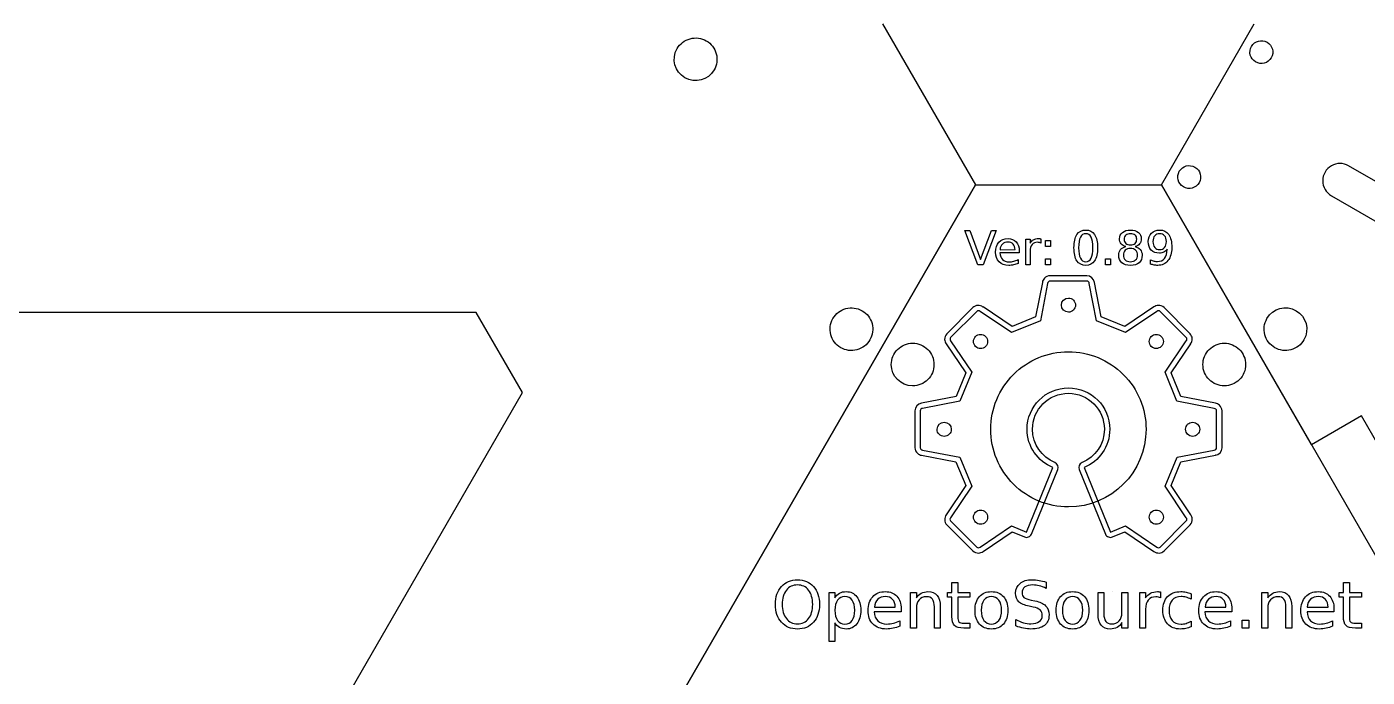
# Model space of a CAD drawing. Extents: x -29 to 538, y 574 to 910.
# Drawn here: x 67.3 to 183.4, y 685.4 to 741.8 of the extents above; entities that cross this region are included whole.
import ezdxf

# ---------------------------------------------------------------- set-up
doc = ezdxf.new("R2010")
doc.units = 0
doc.layers.get('0').update_dxf_attribs({"linetype": 'CONTINUOUS'})

msp = doc.modelspace()

# ---------------------------------------------------------------- linework, layer by layer
at = {"color": 7}
for p, q in [((141.421563, 741.997786), (149.471564, 728.054776)), ((165.571559, 728.054774), (173.621559, 741.997783)), ((126.143364, 740.538128), (126.143364, 740.538128)), ((174.7321, 740.421293), (174.7321, 740.421293)), ((168.4821, 729.595975), (168.4821, 729.595975)), ((198.25512, 720.212301), (181.800637, 729.712301)), ((68.39528, 587.626554), (149.47156, 728.054775)), ((149.471564, 728.054776), (68.395294, 587.626557)), ((149.47156, 728.054775), (165.57156, 728.054775)), ((178.571559, 705.538113), (165.571559, 728.054774)), ((165.57156, 728.054775), (246.64781, 587.626554)), ((180.300637, 727.114225), (196.75512, 717.614225)), ((180.300637, 727.114225), (180.300637, 727.114225)), ((149.683572, 721.13696), (148.555236, 724.092411)), ((148.555236, 724.092411), (148.972918, 724.092411)), ((148.972918, 724.092411), (149.90924, 721.604131)), ((149.90924, 721.604131), (150.847541, 724.092411)), ((151.263244, 724.092411), (150.136887, 721.13696)), ((150.847541, 724.092411), (151.263244, 724.092411)), ((159.021054, 724.145858), (159.021054, 724.145858)), ((159.021054, 723.829132), (159.021054, 723.829132)), ((151.593827, 722.441476), (152.892404, 722.443456)), ((153.840603, 721.136957), (153.840603, 723.35404)), ((153.840603, 723.35404), (154.206818, 723.35404)), ((154.206818, 723.35404), (154.206818, 723.009601)), ((155.1372, 723.387731), (155.13918, 723.013563)), ((155.546965, 723.233291), (155.964647, 723.233291)), ((155.546965, 722.730489), (155.546965, 723.233291)), ((155.964647, 722.730489), (155.546965, 722.730489)), ((155.964647, 723.233291), (155.964647, 722.730489)), ((162.346678, 723.342166), (162.346678, 723.342166)), ((162.493164, 722.710693), (162.493164, 722.710693)), ((162.893031, 722.540453), (162.893031, 722.540453)), ((165.42684, 722.451374), (165.42684, 722.451374)), ((153.256639, 722.158402), (151.58195, 722.158402)), ((153.171519, 721.594236), (153.171519, 721.249796)), ((153.256639, 722.336563), (153.256639, 722.336561)), ((153.256639, 722.336561), (153.256639, 722.158402)), ((154.206818, 722.304885), (154.206818, 721.136957)), ((155.546965, 721.639763), (155.964647, 721.639763)), ((155.546965, 721.13696), (155.546965, 721.639763)), ((155.964647, 721.639763), (155.964647, 721.13696)), ((160.747212, 721.639763), (161.164894, 721.639763)), ((160.747212, 721.13696), (160.747212, 721.639763)), ((161.164894, 721.639763), (161.164894, 721.13696)), ((164.631066, 721.198326), (164.631066, 721.562561)), ((164.631066, 721.198323), (164.631066, 721.198326)), ((150.136887, 721.13696), (149.683572, 721.13696)), ((154.206818, 721.136957), (153.840603, 721.136957)), ((155.964647, 721.13696), (155.546965, 721.13696)), ((161.164894, 721.13696), (160.747212, 721.13696)), ((106.220297, 716.997784), (14.470289, 716.997788)), ((110.220294, 710.069582), (106.220297, 716.997784)), ((139.643378, 717.155458), (139.643378, 717.155458)), ((158.132761, 717.642291), (158.132761, 717.642291)), ((177.249743, 717.155437), (177.249743, 717.155437)), ((150.342189, 714.922569), (150.342189, 714.922569)), ((165.564685, 714.056651), (165.564685, 714.056651)), ((145.87155, 712.491503), (145.87155, 712.491503)), ((172.87154, 712.491503), (172.87154, 712.491503)), ((64.345294, 630.611751), (110.220294, 710.069582)), ((146.756568, 707.490656), (146.756568, 707.490656)), ((182.901687, 708.038116), (178.571559, 705.538113)), ((190.651688, 694.614722), (182.901687, 708.038116)), ((168.284411, 706.26608), (168.284411, 706.26608)), ((149.476283, 699.700085), (149.476283, 699.700085)), ((157.520494, 700.15143), (157.520494, 700.15143)), ((164.698797, 698.834162), (164.698797, 698.834162)), ((134.046676, 693.843859), (134.046676, 693.843859)), ((134.046676, 693.391862), (134.046676, 693.391862)), ((147.427427, 692.741428), (147.427427, 693.61786)), ((147.427427, 693.61786), (147.937301, 693.61786)), ((147.937301, 693.61786), (147.937301, 692.741428)), ((155.590925, 693.634401), (155.590925, 693.634397)), ((155.590925, 693.634397), (155.590925, 693.09145)), ((181.349213, 692.741428), (181.349213, 693.61786)), ((181.349213, 693.61786), (181.859087, 693.61786)), ((181.859087, 693.61786), (181.859087, 692.741428)), ((136.777948, 688.480534), (136.777948, 692.741428)), ((136.777948, 692.741428), (137.287822, 692.741428)), ((137.287822, 692.741428), (137.287822, 692.272895)), ((143.833503, 689.654622), (143.833503, 692.741428)), ((143.833503, 692.741428), (144.343378, 692.741428)), ((144.343378, 692.741428), (144.343378, 692.261871)), ((147.055357, 692.347309), (147.055357, 692.741428)), ((147.055357, 692.741428), (147.427427, 692.741428)), ((147.427427, 692.347309), (147.055357, 692.347309)), ((147.427427, 690.671615), (147.427427, 692.347309)), ((147.937301, 692.741428), (148.981854, 692.741428)), ((148.981854, 692.347309), (147.937301, 692.347309)), ((147.937301, 692.347309), (147.937301, 690.671615)), ((148.981854, 692.741428), (148.981854, 692.347309)), ((150.847718, 692.815842), (150.847718, 692.815842)), ((150.847718, 692.385894), (150.847718, 692.385894)), ((157.881225, 692.815842), (157.881225, 692.815842)), ((157.881225, 692.385894), (157.881225, 692.385894)), ((160.083329, 690.872808), (160.083329, 692.741428)), ((160.083329, 692.741428), (160.590447, 692.741428)), ((160.590447, 692.741428), (160.590447, 690.892101)), ((161.359393, 692.815842), (161.359393, 692.815842)), ((162.161411, 690.991319), (162.161411, 692.741428)), ((162.161411, 692.741428), (162.668529, 692.741428)), ((162.668529, 692.741428), (162.668529, 689.654622)), ((163.699301, 689.65462), (163.699301, 692.741426)), ((163.699301, 692.741426), (164.209176, 692.741426)), ((164.209176, 692.741426), (164.209176, 692.261869)), ((165.504531, 692.78825), (165.507288, 692.267383)), ((168.144854, 692.622917), (168.144854, 692.148872)), ((168.144854, 692.622914), (168.144854, 692.622917)), ((174.282635, 689.654622), (174.282635, 692.741428)), ((174.282635, 692.741428), (174.79251, 692.741428)), ((174.79251, 692.741428), (174.79251, 692.261871)), ((180.977143, 692.347309), (180.977143, 692.741428)), ((180.977143, 692.741428), (181.349213, 692.741428)), ((181.349213, 692.347309), (180.977143, 692.347309)), ((181.349213, 690.671615), (181.349213, 692.347309)), ((181.859087, 692.741428), (182.90364, 692.741428)), ((182.90364, 692.347309), (181.859087, 692.347309)), ((181.859087, 692.347309), (181.859087, 690.671615)), ((182.90364, 692.741428), (182.90364, 692.347309)), ((139.013126, 691.195269), (139.013126, 691.195269)), ((143.020461, 691.076758), (140.68882, 691.076758)), ((140.705357, 691.470877), (142.513343, 691.473633)), ((143.020461, 691.324811), (143.020461, 691.324805)), ((143.020461, 691.324805), (143.020461, 691.076758)), ((144.343378, 691.399219), (144.343378, 689.654622)), ((145.911585, 689.654622), (145.911585, 691.501194)), ((146.418703, 691.51773), (146.418703, 689.654622)), ((146.418703, 691.51773), (146.418703, 691.51773)), ((154.460934, 691.479149), (154.121937, 691.545299)), ((154.287301, 692.07721), (154.623543, 692.00831)), ((164.209176, 691.280705), (164.209176, 689.65462)), ((171.67263, 691.076758), (169.34099, 691.076758)), ((169.357526, 691.470877), (171.165512, 691.473633)), ((171.67263, 691.324811), (171.67263, 691.324805)), ((171.67263, 691.324805), (171.67263, 691.076758)), ((174.79251, 691.399219), (174.79251, 689.654622)), ((176.360717, 689.654622), (176.360717, 691.501194)), ((176.867835, 691.51773), (176.867835, 689.654622)), ((176.867835, 691.51773), (176.867835, 691.51773)), ((180.525146, 691.076758), (178.193506, 691.076758)), ((178.210042, 691.470877), (180.018028, 691.473633)), ((180.525146, 691.324811), (180.525146, 691.324805)), ((180.525146, 691.324805), (180.525146, 691.076758)), ((137.287822, 690.117643), (137.287822, 688.480534)), ((137.287822, 690.117643), (137.287822, 690.117643)), ((142.90195, 690.291278), (142.90195, 689.811721)), ((148.460955, 690.079058), (148.981854, 690.079058)), ((148.981854, 690.079058), (148.981854, 689.654622)), ((152.958873, 689.836525), (152.958873, 690.409789)), ((160.083329, 690.872808), (160.083329, 690.872808)), ((162.161411, 689.654622), (162.161411, 690.128668)), ((168.144854, 690.241665), (168.144854, 689.773132)), ((171.554119, 690.291278), (171.554119, 689.811721)), ((172.576623, 690.354666), (173.158155, 690.354666)), ((172.576623, 689.654622), (172.576623, 690.354666)), ((173.158155, 690.354666), (173.158155, 689.654622)), ((180.406635, 690.291278), (180.406635, 689.811721)), ((182.382742, 690.079058), (182.90364, 690.079058)), ((182.90364, 690.079058), (182.90364, 689.654622)), ((144.343378, 689.654622), (143.833503, 689.654622)), ((146.418703, 689.654622), (145.911585, 689.654622)), ((148.981854, 689.654622), (148.460955, 689.654622)), ((162.668529, 689.654622), (162.161411, 689.654622)), ((164.209176, 689.65462), (163.699301, 689.65462)), ((173.158155, 689.654622), (172.576623, 689.654622)), ((174.79251, 689.654622), (174.282635, 689.654622)), ((176.867835, 689.654622), (176.360717, 689.654622)), ((182.90364, 689.654622), (182.382742, 689.654622)), ((137.287822, 688.480534), (136.777948, 688.480534))]:
    msp.add_line(p, q, dxfattribs=at)
at = {"color": 1}
for p, q in [((155.925861, 720.187612), (155.92585, 720.187493)), ((159.122992, 720.187612), (155.925861, 720.187612)), ((155.262339, 719.607303), (154.682143, 716.623035)), ((159.783443, 719.607375), (159.771069, 719.604335)), ((160.360545, 716.623107), (159.783443, 719.607375)), ((149.241002, 717.422371), (146.985052, 715.160248)), ((150.120879, 717.480973), (150.114366, 717.471747)), ((152.642223, 715.780526), (150.120879, 717.480973)), ((154.682143, 716.623035), (152.642223, 715.780526)), ((162.403548, 715.780599), (160.360545, 716.623107)), ((164.921809, 717.481044), (162.403548, 715.780599)), ((168.060393, 715.160295), (165.80135, 717.422408)), ((146.926418, 714.280754), (148.626865, 711.762488)), ((146.985052, 715.160248), (146.985052, 715.157208)), ((166.416061, 711.759388), (168.116509, 714.280739)), ((168.116509, 714.280739), (168.10674, 714.286926)), ((148.626865, 711.762488), (147.784359, 709.719483)), ((167.258568, 709.722555), (166.416061, 711.759388)), ((147.784359, 709.719483), (144.797005, 709.142381)), ((170.249022, 709.142367), (167.258568, 709.722555)), ((144.213901, 708.481985), (144.213901, 705.284776)), ((144.797005, 709.142381), (144.800261, 709.133155)), ((170.829206, 705.284729), (170.829206, 708.481939)), ((144.797179, 704.624348), (147.778357, 704.047245)), ((147.778357, 704.047245), (148.627039, 701.998068)), ((166.416235, 702.001142), (167.264918, 704.047233)), ((167.264918, 704.047233), (170.249185, 704.624335)), ((170.249185, 704.624335), (170.245928, 704.633561)), ((154.315253, 697.800992), (156.595885, 703.393022)), ((158.447563, 703.393007), (160.728195, 697.800976)), ((148.627039, 701.998068), (146.926591, 699.479803)), ((168.116683, 699.479785), (166.416235, 702.001142)), ((146.926591, 699.479803), (146.93636, 699.473616)), ((146.985746, 698.609505), (146.985746, 698.606466)), ((146.985746, 698.606466), (149.241685, 696.344348)), ((150.121226, 696.285712), (152.642581, 697.989244)), ((152.642581, 697.989244), (153.70421, 697.54793)), ((161.339249, 697.547915), (162.400867, 697.98923)), ((162.400867, 697.98923), (164.922222, 696.285696)), ((165.802099, 696.344298), (168.061131, 698.606416)), ((164.922222, 696.285696), (164.928734, 696.294922))]:
    msp.add_line(p, q, dxfattribs=at)
at = {"color": 5}
for p, q in [((155.718949, 719.51972), (155.090844, 716.288129)), ((159.123122, 719.721095), (155.925101, 719.721095)), ((159.952615, 716.288129), (159.32452, 719.51972)), ((149.572204, 717.09363), (147.313931, 714.830557)), ((152.592847, 715.252486), (149.85987, 717.09363)), ((165.183578, 717.09363), (162.45542, 715.252486)), ((167.729528, 714.830557), (165.471244, 717.09363)), ((155.090844, 716.288129), (152.592847, 715.252486)), ((162.45542, 715.252486), (159.952615, 716.288129)), ((147.313931, 714.542879), (149.15507, 711.814726)), ((165.888378, 711.814726), (167.729528, 714.542879)), ((149.15507, 711.814726), (148.119425, 709.311921)), ((166.924034, 709.311921), (165.888378, 711.814726)), ((144.681658, 708.482447), (144.681658, 705.284417)), ((148.119425, 709.311921), (144.887832, 708.683822)), ((170.16042, 708.683822), (166.924034, 709.311921)), ((170.361796, 705.284417), (170.361796, 708.482447)), ((144.887832, 705.083043), (148.114628, 704.454943)), ((166.928809, 704.454943), (170.16042, 705.083043)), ((148.114628, 704.454943), (149.15507, 701.947345)), ((165.888378, 701.947345), (166.928809, 704.454943)), ((153.882597, 697.977377), (156.164847, 703.567933)), ((158.878612, 703.567933), (161.160861, 697.977377)), ((149.15507, 701.947345), (147.313931, 699.21919)), ((167.729528, 699.21919), (165.888378, 701.947345)), ((147.313931, 698.936305), (149.572204, 696.673235)), ((149.85987, 696.673235), (152.588039, 698.514378)), ((152.588039, 698.514378), (153.882597, 697.977377)), ((161.160861, 697.977377), (162.45542, 698.514378)), ((162.45542, 698.514378), (165.183578, 696.673235)), ((165.471244, 696.673235), (167.729528, 698.936305))]:
    msp.add_line(p, q, dxfattribs=at)
at = {"color": 2}
for p, q in [((155.718949, 719.51972), (155.090844, 716.288129)), ((159.123122, 719.721095), (155.925101, 719.721095)), ((159.952615, 716.288129), (159.32452, 719.51972)), ((149.572204, 717.09363), (147.313931, 714.830557)), ((152.592847, 715.252486), (149.85987, 717.09363)), ((165.183578, 717.09363), (162.45542, 715.252486)), ((167.729528, 714.830557), (165.471244, 717.09363)), ((155.090844, 716.288129), (152.592847, 715.252486)), ((162.45542, 715.252486), (159.952615, 716.288129)), ((147.313931, 714.542879), (149.15507, 711.814726)), ((165.888378, 711.814726), (167.729528, 714.542879)), ((149.15507, 711.814726), (148.119425, 709.311921)), ((166.924034, 709.311921), (165.888378, 711.814726)), ((144.681658, 708.482447), (144.681658, 705.284417)), ((148.119425, 709.311921), (144.887832, 708.683822)), ((170.16042, 708.683822), (166.924034, 709.311921)), ((170.361796, 705.284417), (170.361796, 708.482447)), ((144.887832, 705.083043), (148.114628, 704.454943)), ((166.928809, 704.454943), (170.16042, 705.083043)), ((148.114628, 704.454943), (149.15507, 701.947345)), ((165.888378, 701.947345), (166.928809, 704.454943)), ((153.882597, 697.977377), (156.164847, 703.567933)), ((158.878612, 703.567933), (161.160861, 697.977377)), ((149.15507, 701.947345), (147.313931, 699.21919)), ((167.729528, 699.21919), (165.888378, 701.947345)), ((147.313931, 698.936305), (149.572204, 696.673235)), ((149.85987, 696.673235), (152.588039, 698.514378)), ((152.588039, 698.514378), (153.882597, 697.977377)), ((161.160861, 697.977377), (162.45542, 698.514378)), ((162.45542, 698.514378), (165.183578, 696.673235)), ((165.471244, 696.673235), (167.729528, 698.936305))]:
    msp.add_line(p, q, dxfattribs=at)
at = {"color": 7}
for points in [[(124.293364, 737.333834), (123.408523, 737.844698), (123.105354, 738.97614), (123.616217, 739.860981)], [(123.616217, 739.860981), (123.861542, 740.285897), (124.265617, 740.595954), (124.739549, 740.722944)], [(124.739549, 740.722944), (125.213481, 740.849934), (125.718448, 740.783453), (126.143364, 740.538128)], [(126.143364, 740.538128), (126.56828, 740.292803), (126.878337, 739.888728), (127.005327, 739.414796)], [(173.7421, 738.706562), (173.26859, 738.979943), (173.106354, 739.585418), (173.379735, 740.058928)], [(173.379735, 740.058928), (173.653116, 740.532437), (174.25859, 740.694674), (174.7321, 740.421293)], [(174.7321, 740.421293), (175.205609, 740.147912), (175.367846, 739.542437), (175.094465, 739.068928)], [(127.005327, 739.414796), (127.132317, 738.940864), (127.065836, 738.435897), (126.820511, 738.010981)], [(175.094465, 739.068928), (174.821084, 738.595418), (174.215609, 738.433181), (173.7421, 738.706562)], [(126.820511, 738.010981), (126.309648, 737.12614), (125.178205, 736.822971), (124.293364, 737.333834)], [(167.129735, 729.23361), (167.403116, 729.70712), (168.00859, 729.869356), (168.4821, 729.595975)], [(168.4821, 729.595975), (168.955609, 729.322594), (169.117846, 728.71712), (168.844465, 728.24361)], [(180.300637, 729.712301), (179.836536, 729.444352), (179.550637, 728.949161), (179.550637, 728.413263)], [(181.800637, 729.712301), (181.336536, 729.98025), (180.764739, 729.98025), (180.300637, 729.712301)], [(167.4921, 727.881245), (167.01859, 728.154626), (166.856354, 728.7601), (167.129735, 729.23361)], [(168.844465, 728.24361), (168.571084, 727.7701), (167.965609, 727.607864), (167.4921, 727.881245)], [(179.550637, 728.413263), (179.550637, 727.877365), (179.836536, 727.382174), (180.300637, 727.114225)], [(157.999612, 722.611716), (157.999612, 723.11056), (158.086712, 723.490631), (158.260911, 723.75193)], [(158.260911, 723.75193), (158.43643, 724.014548), (158.689811, 724.145858), (159.021054, 724.145858)], [(158.555863, 723.524283), (158.452927, 723.32237), (158.401459, 723.018181), (158.401459, 722.611716)], [(159.021054, 723.829132), (158.815182, 723.829132), (158.660118, 723.727515), (158.555863, 723.524283)], [(159.021054, 724.145858), (159.352297, 724.145858), (159.605018, 724.014548), (159.779217, 723.75193)], [(159.486246, 723.524283), (159.38331, 723.727515), (159.228246, 723.829132), (159.021054, 723.829132)], [(159.642629, 722.611716), (159.642629, 723.018181), (159.590501, 723.32237), (159.486246, 723.524283)], [(159.779217, 723.75193), (159.954736, 723.490631), (160.042496, 723.11056), (160.042496, 722.611716)], [(161.948791, 723.379777), (161.948791, 723.616002), (162.032592, 723.802738), (162.200193, 723.939986)], [(162.200193, 723.939986), (162.369114, 724.077234), (162.60006, 724.145858), (162.893031, 724.145858)], [(162.489205, 723.700462), (162.394187, 723.614682), (162.346678, 723.49525), (162.346678, 723.342166)], [(162.893031, 723.829132), (162.720152, 723.829132), (162.585543, 723.786242), (162.489205, 723.700462)], [(162.893031, 724.145858), (163.187322, 724.145858), (163.418268, 724.077234), (163.585869, 723.939986)], [(163.294877, 723.700462), (163.19854, 723.786242), (163.064591, 723.829132), (162.893031, 723.829132)], [(163.441363, 723.342166), (163.441363, 723.49525), (163.392534, 723.614682), (163.294877, 723.700462)], [(163.585869, 723.939986), (163.75347, 723.802738), (163.837271, 723.616002), (163.837271, 723.379777)], [(164.44103, 723.140252), (164.44103, 723.443781), (164.530769, 723.687264), (164.710247, 723.870702)], [(164.710247, 723.870702), (164.889725, 724.054138), (165.128589, 724.145857), (165.42684, 724.145857)], [(164.99926, 723.643056), (164.895004, 723.520324), (164.842876, 723.352723), (164.842876, 723.140253)], [(165.42684, 723.829132), (165.247362, 723.829132), (165.104835, 723.767106), (164.99926, 723.643056)], [(165.42684, 724.145857), (165.76864, 724.145857), (166.029279, 724.014547), (166.208758, 723.751929)], [(165.852441, 723.643056), (165.748185, 723.767106), (165.606318, 723.829132), (165.42684, 723.829132)], [(166.010804, 723.140253), (166.010804, 723.352723), (165.958016, 723.520324), (165.852441, 723.643056)], [(166.208758, 723.751929), (166.389555, 723.49063), (166.479954, 723.110559), (166.479954, 722.611715)], [(151.201878, 722.223729), (151.201878, 722.586644), (151.299535, 722.874337), (151.49485, 723.086808)], [(151.49485, 723.086808), (151.691484, 723.300598), (151.956082, 723.407493), (152.288645, 723.407493)], [(151.803658, 722.926463), (151.682246, 722.811649), (151.612302, 722.649987), (151.593827, 722.441476)], [(152.292604, 723.098683), (152.089371, 723.098683), (151.926389, 723.041276), (151.803658, 722.926463)], [(152.288645, 723.407493), (152.586895, 723.407493), (152.82246, 723.311155), (152.99534, 723.11848)], [(152.724143, 722.920524), (152.615928, 723.039296), (152.472082, 723.098683), (152.292604, 723.098683)], [(152.892404, 722.443456), (152.889737, 722.642729), (152.83365, 722.801752), (152.724143, 722.920524)], [(152.99534, 723.11848), (153.169539, 722.927124), (153.256639, 722.666485), (153.256639, 722.336563)], [(154.206818, 723.009601), (154.28336, 723.144209), (154.382997, 723.243845), (154.505728, 723.308511)], [(154.371119, 722.880931), (154.261585, 722.747641), (154.206818, 722.555626), (154.206818, 722.304885)], [(154.846208, 723.082843), (154.640336, 723.082843), (154.481973, 723.015539), (154.371119, 722.880931)], [(154.505728, 723.308511), (154.628459, 723.374497), (154.777584, 723.407491), (154.953103, 723.407491)], [(155.004571, 723.065033), (154.957064, 723.076906), (154.904277, 723.082843), (154.846208, 723.082843)], [(154.953103, 723.407491), (154.978176, 723.407491), (155.00589, 723.405524), (155.036243, 723.401591)], [(155.13918, 723.013563), (155.098267, 723.037316), (155.053397, 723.054473), (155.004571, 723.065033)], [(155.036243, 723.401591), (155.066596, 723.398924), (155.100249, 723.394304), (155.1372, 723.387731)], [(158.260911, 721.471502), (158.086712, 721.73412), (157.999612, 722.114192), (157.999612, 722.611716)], [(158.401459, 722.611716), (158.401459, 722.20657), (158.452927, 721.902381), (158.555863, 721.699149)], [(159.486246, 721.699149), (159.590501, 721.902381), (159.642629, 722.20657), (159.642629, 722.611716)], [(160.042496, 722.611716), (160.042496, 722.114192), (159.954736, 721.73412), (159.779217, 721.471502)], [(161.879507, 721.968366), (161.879507, 722.157082), (161.933615, 722.316765), (162.04183, 722.447415)], [(162.091318, 722.950217), (161.9963, 723.067669), (161.948791, 723.210856), (161.948791, 723.379777)], [(162.04183, 722.447415), (162.150045, 722.578064), (162.300489, 722.665823), (162.493164, 722.710693)], [(162.493164, 722.710693), (162.321604, 722.752919), (162.187655, 722.832761), (162.091318, 722.950217)], [(162.443676, 722.388029), (162.335461, 722.286412), (162.281354, 722.146524), (162.281354, 721.968366)], [(162.346678, 723.342166), (162.346678, 723.189082), (162.394187, 723.06965), (162.489205, 722.98387)], [(162.893031, 722.540453), (162.702996, 722.540453), (162.553211, 722.489645), (162.443676, 722.388029)], [(162.489205, 722.98387), (162.585543, 722.89809), (162.720152, 722.8552), (162.893031, 722.8552)], [(162.893031, 722.8552), (163.064591, 722.8552), (163.19854, 722.89809), (163.294877, 722.98387)], [(163.342386, 722.388029), (163.234171, 722.489645), (163.084386, 722.540453), (162.893031, 722.540453)], [(163.294877, 722.98387), (163.392534, 723.06965), (163.441363, 723.189082), (163.441363, 723.342166)], [(163.692764, 722.950217), (163.597747, 722.832764), (163.465118, 722.752923), (163.294877, 722.710693)], [(163.294877, 722.710693), (163.487552, 722.665826), (163.637337, 722.578067), (163.744232, 722.447415)], [(163.506688, 721.968366), (163.506688, 722.146524), (163.451921, 722.286412), (163.342386, 722.388029)], [(163.837271, 723.379777), (163.837271, 723.210856), (163.789102, 723.067669), (163.692764, 722.950217)], [(163.744232, 722.447415), (163.852447, 722.316765), (163.906555, 722.157082), (163.906555, 721.968366)], [(164.69837, 722.405843), (164.52681, 722.585321), (164.44103, 722.830124), (164.44103, 723.140252)], [(165.401106, 722.138606), (165.105495, 722.138606), (164.871249, 722.227685), (164.69837, 722.405843)], [(164.842876, 723.140253), (164.842876, 722.926463), (164.895004, 722.758202), (164.99926, 722.635471)], [(164.99926, 722.635471), (165.104835, 722.512739), (165.247362, 722.451374), (165.42684, 722.451374)], [(165.42684, 722.451374), (165.606318, 722.451374), (165.748185, 722.512739), (165.852441, 722.635471)], [(166.082067, 722.490966), (166.005525, 722.377472), (165.908528, 722.290372), (165.791075, 722.229666)], [(165.842543, 721.681334), (165.98243, 721.859492), (166.062272, 722.12937), (166.082067, 722.490966)], [(165.852441, 722.635471), (165.958016, 722.758202), (166.010804, 722.926463), (166.010804, 723.140253)], [(166.479954, 722.611715), (166.479954, 722.145863), (166.3691, 721.77371), (166.147392, 721.495256)], [(151.510686, 721.388364), (151.304814, 721.594236), (151.201878, 721.872691), (151.201878, 722.223729)], [(152.35199, 721.079556), (151.998313, 721.079556), (151.717878, 721.182492), (151.510686, 721.388364)], [(151.58195, 722.158402), (151.597783, 721.90766), (151.673006, 721.716305), (151.807617, 721.584336)], [(151.807617, 721.584336), (151.943545, 721.453686), (152.132261, 721.388362), (152.373765, 721.388362)], [(152.373765, 721.388362), (152.513652, 721.388362), (152.648921, 721.405518), (152.77957, 721.439832)], [(153.171519, 721.249796), (153.04087, 721.194369), (152.906921, 721.152139), (152.769673, 721.123106)], [(152.77957, 721.439832), (152.911539, 721.474145), (153.042189, 721.525613), (153.171519, 721.594236)], [(159.021054, 721.079554), (158.689811, 721.079554), (158.43643, 721.210203), (158.260911, 721.471502)], [(158.555863, 721.699149), (158.660118, 721.497236), (158.815182, 721.39628), (159.021054, 721.39628)], [(159.021054, 721.39628), (159.228246, 721.39628), (159.38331, 721.497236), (159.486246, 721.699149)], [(159.779217, 721.471502), (159.605018, 721.210203), (159.352297, 721.079554), (159.021054, 721.079554)], [(162.140806, 721.30918), (161.966607, 721.462264), (161.879507, 721.681993), (161.879507, 721.968366)], [(162.893031, 721.079554), (162.567067, 721.079554), (162.316325, 721.156096), (162.140806, 721.30918)], [(162.281354, 721.968366), (162.281354, 721.790208), (162.335461, 721.65032), (162.443676, 721.548704)], [(162.443676, 721.548704), (162.553211, 721.447088), (162.702996, 721.39628), (162.893031, 721.39628)], [(162.893031, 721.39628), (163.083067, 721.39628), (163.232852, 721.447088), (163.342386, 721.548704)], [(163.643276, 721.30918), (163.469077, 721.156096), (163.218995, 721.079554), (162.893031, 721.079554)], [(163.342386, 721.548704), (163.451921, 721.65164), (163.506688, 721.791527), (163.506688, 721.968366)], [(163.906555, 721.968366), (163.906555, 721.681993), (163.818795, 721.462264), (163.643276, 721.30918)], [(164.631066, 721.562561), (164.731363, 721.515054), (164.832979, 721.478762), (164.935915, 721.453686)], [(164.951751, 721.109243), (164.848815, 721.129036), (164.74192, 721.158729), (164.631066, 721.198323)], [(164.935915, 721.453686), (165.03885, 721.428612), (165.139807, 721.416076), (165.238784, 721.416076)], [(165.238784, 721.416076), (165.502723, 721.416076), (165.703976, 721.504495), (165.842543, 721.681334)], [(166.147392, 721.495256), (165.927003, 721.21812), (165.630073, 721.079553), (165.2566, 721.079553)], [(165.791075, 722.229666), (165.673622, 722.168959), (165.543633, 722.138606), (165.401106, 722.138606)], [(152.769673, 721.123106), (152.632425, 721.094072), (152.493197, 721.079556), (152.35199, 721.079556)], [(165.2566, 721.079553), (165.156303, 721.079553), (165.054687, 721.089449), (164.951751, 721.109243)], [(156.908193, 717.642291), (156.908193, 717.980446), (157.182322, 718.254575), (157.520477, 718.254575)], [(157.520477, 718.254575), (157.682865, 718.254575), (157.838602, 718.190067), (157.953427, 718.075241)], [(157.953427, 718.075241), (158.068253, 717.960416), (158.132761, 717.804679), (158.132761, 717.642291)], [(137.116231, 716.478311), (137.361556, 716.903226), (137.76563, 717.213284), (138.239562, 717.340273)], [(138.239562, 717.340273), (138.713494, 717.467263), (139.218462, 717.400783), (139.643378, 717.155458)], [(139.643378, 717.155458), (140.068293, 716.910132), (140.378351, 716.506058), (140.50534, 716.032126)], [(157.520477, 717.030006), (157.182322, 717.030007), (156.908193, 717.304136), (156.908193, 717.642291)], [(157.953427, 717.20934), (157.838602, 717.094515), (157.682865, 717.030006), (157.520477, 717.030006)], [(158.132761, 717.642291), (158.132761, 717.479903), (158.068253, 717.324166), (157.953427, 717.20934)], [(174.722596, 716.47829), (175.23346, 717.363132), (176.364902, 717.666301), (177.249743, 717.155437)], [(177.249743, 717.155437), (178.134585, 716.644574), (178.437754, 715.513132), (177.92689, 714.62829)], [(136.931415, 715.074495), (136.804425, 715.548427), (136.870905, 716.053395), (137.116231, 716.478311)], [(140.50534, 716.032126), (140.63233, 715.558194), (140.56585, 715.053226), (140.320525, 714.628311)], [(174.537781, 715.074475), (174.410791, 715.548407), (174.477271, 716.053375), (174.722596, 716.47829)], [(137.793378, 713.951164), (137.368462, 714.196489), (137.058405, 714.600563), (136.931415, 715.074495)], [(140.320525, 714.628311), (140.075199, 714.203395), (139.671125, 713.893337), (139.197193, 713.766348)], [(142.713402, 713.79965), (143.060345, 714.146593), (143.530899, 714.341503), (144.02155, 714.341503)], [(144.02155, 714.341503), (144.512201, 714.341503), (144.982755, 714.146593), (145.329698, 713.79965)], [(149.476289, 714.056669), (149.237177, 714.295781), (149.237177, 714.683457), (149.476288, 714.922569)], [(149.476288, 714.922569), (149.591114, 715.037395), (149.746851, 715.101903), (149.909239, 715.101903)], [(149.909239, 715.101903), (150.071627, 715.101903), (150.227364, 715.037395), (150.342189, 714.922569)], [(150.342189, 714.922569), (150.457015, 714.807744), (150.521523, 714.652007), (150.521523, 714.489619)], [(150.521523, 714.489619), (150.521523, 714.327231), (150.457015, 714.171494), (150.342189, 714.056668)], [(164.51945, 714.489602), (164.51945, 714.65199), (164.583959, 714.807727), (164.698784, 714.922552)], [(164.698784, 714.056651), (164.583959, 714.171477), (164.51945, 714.327214), (164.51945, 714.489602)], [(164.698784, 714.922552), (164.937896, 715.161664), (165.325573, 715.161663), (165.564684, 714.922552)], [(165.564684, 714.922552), (165.803796, 714.68344), (165.803797, 714.295763), (165.564685, 714.056651)], [(169.713392, 713.79965), (170.060335, 714.146593), (170.530889, 714.341503), (171.02154, 714.341503)], [(171.02154, 714.341503), (171.512191, 714.341503), (171.982745, 714.146593), (172.329688, 713.79965)], [(175.399743, 713.951143), (174.974828, 714.196469), (174.66477, 714.600543), (174.537781, 715.074475)], [(177.92689, 714.62829), (177.681565, 714.203375), (177.277491, 713.893317), (176.803559, 713.766328)], [(139.197193, 713.766348), (138.723261, 713.639358), (138.218293, 713.705838), (137.793378, 713.951164)], [(142.17155, 712.491503), (142.17155, 712.982153), (142.36646, 713.452708), (142.713402, 713.79965)], [(145.329698, 713.79965), (145.67664, 713.452708), (145.87155, 712.982153), (145.87155, 712.491503)], [(150.342189, 714.056668), (150.103077, 713.817557), (149.715401, 713.817557), (149.476289, 714.056669)], [(152.763821, 711.635054), (154.025369, 712.896602), (155.736396, 713.605332), (157.520494, 713.605332)], [(157.520494, 713.605332), (159.304592, 713.605332), (161.015619, 712.896601), (162.277167, 711.635053)], [(165.131735, 713.877317), (164.969347, 713.877317), (164.81361, 713.941826), (164.698784, 714.056651)], [(165.564685, 714.056651), (165.44986, 713.941826), (165.294123, 713.877317), (165.131735, 713.877317)], [(169.17154, 712.491503), (169.17154, 712.982153), (169.36645, 713.452708), (169.713392, 713.79965)], [(172.329688, 713.79965), (172.67663, 713.452708), (172.87154, 712.982153), (172.87154, 712.491503)], [(176.803559, 713.766328), (176.329627, 713.639338), (175.824659, 713.705818), (175.399743, 713.951143)], [(144.02155, 710.641503), (142.999823, 710.641503), (142.17155, 711.469776), (142.17155, 712.491503)], [(145.87155, 712.491503), (145.87155, 712.000852), (145.67664, 711.530298), (145.329698, 711.183355)], [(169.713392, 711.183355), (169.36645, 711.530298), (169.17154, 712.000852), (169.17154, 712.491503)], [(172.87154, 712.491503), (172.87154, 712.000852), (172.67663, 711.530298), (172.329688, 711.183355)], [(145.329698, 711.183355), (144.982755, 710.836413), (144.512201, 710.641503), (144.02155, 710.641503)], [(150.793543, 706.87838), (150.793542, 708.662479), (151.502273, 710.373505), (152.763821, 711.635054)], [(162.277167, 711.635053), (163.538715, 710.373505), (164.247445, 708.662479), (164.247445, 706.87838)], [(171.02154, 710.641503), (170.530889, 710.641503), (170.060335, 710.836413), (169.713392, 711.183355)], [(172.329688, 711.183355), (171.982745, 710.836413), (171.512191, 710.641503), (171.02154, 710.641503)], [(146.144284, 706.878373), (146.144284, 707.216528), (146.418413, 707.490656), (146.756568, 707.490656)], [(146.756568, 707.490656), (147.094723, 707.490656), (147.368852, 707.216528), (147.368853, 706.878373)], [(167.672127, 706.878364), (167.672127, 707.040752), (167.736635, 707.196489), (167.851461, 707.311315)], [(167.851461, 707.311315), (167.966286, 707.42614), (168.122023, 707.490648), (168.284411, 707.490648)], [(168.284411, 707.490648), (168.4468, 707.490649), (168.602537, 707.426141), (168.717363, 707.311315)], [(168.717363, 707.311315), (168.832189, 707.19649), (168.896698, 707.040752), (168.896698, 706.878364)], [(146.323618, 706.445422), (146.208792, 706.560248), (146.144284, 706.715985), (146.144284, 706.878373)], [(146.756568, 706.266088), (146.59418, 706.266088), (146.438443, 706.330596), (146.323618, 706.445422)], [(147.189519, 706.445422), (147.074693, 706.330596), (146.918956, 706.266088), (146.756568, 706.266088)], [(147.368853, 706.878373), (147.368853, 706.715985), (147.304345, 706.560248), (147.189519, 706.445422)], [(152.763821, 702.121708), (151.502273, 703.383256), (150.793543, 705.094282), (150.793543, 706.87838)], [(164.247445, 706.87838), (164.247444, 703.163188), (161.235686, 700.15143), (157.520494, 700.15143)], [(167.851461, 706.445413), (167.736635, 706.560239), (167.672127, 706.715976), (167.672127, 706.878364)], [(168.284411, 706.26608), (168.122023, 706.266079), (167.966286, 706.330588), (167.851461, 706.445413)], [(168.717363, 706.445413), (168.602537, 706.330587), (168.4468, 706.266079), (168.284411, 706.26608)], [(168.896698, 706.878364), (168.896698, 706.715976), (168.832189, 706.560238), (168.717363, 706.445413)], [(157.520494, 700.15143), (155.736396, 700.15143), (154.025369, 700.86016), (152.763821, 702.121708)], [(149.476283, 698.834185), (149.237172, 699.073297), (149.237172, 699.460973), (149.476283, 699.700085)], [(149.476283, 699.700085), (149.715395, 699.939197), (150.103071, 699.939197), (150.342183, 699.700086)], [(150.342183, 699.700086), (150.457009, 699.58526), (150.521517, 699.429523), (150.521517, 699.267135)], [(150.521517, 699.267135), (150.521517, 699.104747), (150.457009, 698.94901), (150.342183, 698.834185)], [(164.698797, 698.834162), (164.459685, 699.073273), (164.459684, 699.46095), (164.698796, 699.700062)], [(164.698796, 699.700062), (164.813621, 699.814888), (164.969358, 699.879396), (165.131746, 699.879396)], [(165.131746, 699.879396), (165.294134, 699.879396), (165.449871, 699.814888), (165.564697, 699.700062)], [(165.564697, 699.700062), (165.679522, 699.585236), (165.744031, 699.429499), (165.744031, 699.267111)], [(165.744031, 699.267111), (165.744031, 699.104723), (165.679522, 698.948986), (165.564697, 698.834161)], [(150.342183, 698.834185), (150.103071, 698.595073), (149.715395, 698.595074), (149.476283, 698.834185)], [(165.564697, 698.834161), (165.325585, 698.595049), (164.937908, 698.59505), (164.698797, 698.834162)], [(132.657613, 693.262326), (133.004879, 693.650014), (133.4679, 693.843859), (134.046676, 693.843859)], [(134.046676, 693.391862), (133.642451, 693.391862), (133.320909, 693.241196), (133.082049, 692.939865)], [(134.046676, 693.843859), (134.623615, 693.843859), (135.084798, 693.650014), (135.430226, 693.262326)], [(135.00579, 692.939865), (134.770605, 693.241196), (134.450901, 693.391862), (134.046676, 693.391862)], [(152.942336, 692.669778), (152.942336, 693.03358), (153.070034, 693.320212), (153.325431, 693.529674)], [(153.325431, 693.529674), (153.582664, 693.739136), (153.936361, 693.843867), (154.38652, 693.843867)], [(154.44991, 693.391858), (154.146741, 693.391858), (153.912475, 693.333061), (153.74711, 693.215469)], [(154.38652, 693.843867), (154.579445, 693.843867), (154.776045, 693.82641), (154.97632, 693.791497)], [(154.992857, 693.317448), (154.805444, 693.367054), (154.624461, 693.391858), (154.44991, 693.391858)], [(154.97632, 693.791497), (155.176595, 693.756583), (155.381464, 693.704218), (155.590925, 693.634401)], [(155.590925, 693.09145), (155.379626, 693.192506), (155.18027, 693.267838), (154.992857, 693.317448)], [(132.139471, 691.707899), (132.139471, 692.358333), (132.312185, 692.876475), (132.657613, 693.262326)], [(133.082049, 692.939865), (132.845027, 692.638534), (132.726515, 692.227879), (132.726515, 691.707899)], [(135.361324, 691.707899), (135.361324, 692.227879), (135.242813, 692.638534), (135.00579, 692.939865)], [(135.430226, 693.262326), (135.775655, 692.876475), (135.948369, 692.358333), (135.948369, 691.707899)], [(137.287822, 692.272895), (137.39439, 692.456633), (137.528519, 692.5926), (137.690209, 692.680794)], [(138.150474, 692.391406), (137.882216, 692.391406), (137.670917, 692.284837), (137.516576, 692.071701)], [(137.690209, 692.680794), (137.853736, 692.770826), (138.048499, 692.815842), (138.274497, 692.815842)], [(138.781615, 692.071701), (138.629112, 692.284837), (138.418732, 692.391406), (138.150474, 692.391406)], [(138.274497, 692.815842), (138.649324, 692.815842), (138.953411, 692.667014), (139.186758, 692.369358)], [(139.186758, 692.369358), (139.421943, 692.071701), (139.539536, 691.680338), (139.539536, 691.195269)], [(140.159654, 691.167714), (140.159654, 691.672994), (140.29562, 692.073544), (140.567553, 692.369364)], [(140.567553, 692.369364), (140.841323, 692.66702), (141.209719, 692.815848), (141.67274, 692.815848)], [(141.678252, 692.385894), (141.395295, 692.385894), (141.168378, 692.305967), (140.997501, 692.146115)], [(141.67274, 692.815848), (142.087989, 692.815848), (142.415962, 692.681719), (142.656659, 692.413461)], [(142.279076, 692.137847), (142.128411, 692.303211), (141.928136, 692.385894), (141.678252, 692.385894)], [(142.656659, 692.413461), (142.899194, 692.14704), (143.020461, 691.784157), (143.020461, 691.324811)], [(144.343378, 692.261871), (144.464645, 692.447446), (144.607042, 692.586168), (144.770569, 692.678038)], [(145.228078, 692.37487), (144.954308, 692.37487), (144.738415, 692.287594), (144.5804, 692.113043)], [(144.770569, 692.678038), (144.935934, 692.769907), (145.126103, 692.815842), (145.341077, 692.815842)], [(145.740708, 692.15714), (145.626791, 692.302293), (145.455914, 692.37487), (145.228078, 692.37487)], [(145.341077, 692.815842), (145.695692, 692.815842), (145.963951, 692.705599), (146.145852, 692.485113)], [(145.911585, 691.501194), (145.911585, 691.793338), (145.854626, 692.011986), (145.740708, 692.15714)], [(146.145852, 692.485113), (146.327753, 692.266464), (146.418703, 691.944003), (146.418703, 691.51773)], [(149.431095, 691.195269), (149.431095, 691.702387), (149.556037, 692.099262), (149.805921, 692.385894)], [(149.805921, 692.385894), (150.057643, 692.672526), (150.404909, 692.815842), (150.847718, 692.815842)], [(150.847718, 692.385894), (150.575785, 692.385894), (150.360811, 692.279325), (150.202796, 692.066189)], [(150.847718, 692.815842), (151.288691, 692.815842), (151.635038, 692.672526), (151.886759, 692.385894)], [(151.489884, 692.063433), (151.331869, 692.278407), (151.117814, 692.385894), (150.847718, 692.385894)], [(151.886759, 692.385894), (152.138481, 692.099262), (152.264342, 691.702387), (152.264342, 691.195269)], [(153.2207, 691.933906), (153.035124, 692.110294), (152.942336, 692.355585), (152.942336, 692.669778)], [(153.74711, 693.215469), (153.583583, 693.097876), (153.50182, 692.930674), (153.50182, 692.713863)], [(153.50182, 692.713863), (153.50182, 692.531962), (153.556023, 692.394158), (153.664428, 692.300452)], [(153.664428, 692.300452), (153.774671, 692.208582), (153.982296, 692.134168), (154.287301, 692.07721)], [(156.464601, 691.195269), (156.464601, 691.702387), (156.589543, 692.099262), (156.839428, 692.385894)], [(156.839428, 692.385894), (157.091149, 692.672526), (157.438415, 692.815842), (157.881225, 692.815842)], [(157.881225, 692.385894), (157.609292, 692.385894), (157.394318, 692.279325), (157.236303, 692.066189)], [(157.881225, 692.815842), (158.322197, 692.815842), (158.668544, 692.672526), (158.920266, 692.385894)], [(158.523391, 692.063433), (158.365376, 692.278407), (158.15132, 692.385894), (157.881225, 692.385894)], [(158.920266, 692.385894), (159.171987, 692.099262), (159.297848, 691.702387), (159.297848, 691.195269)], [(164.209176, 692.261869), (164.315744, 692.449281), (164.454466, 692.588004), (164.625343, 692.678036)], [(165.099388, 692.363843), (164.812756, 692.363843), (164.59227, 692.270136), (164.43793, 692.082724)], [(164.625343, 692.678036), (164.79622, 692.769905), (165.003844, 692.81584), (165.248216, 692.81584)], [(165.319874, 692.339043), (165.253727, 692.355576), (165.180232, 692.363843), (165.099388, 692.363843)], [(165.248216, 692.81584), (165.283129, 692.81584), (165.321715, 692.813073), (165.363972, 692.80754)], [(165.507288, 692.267383), (165.450328, 692.300456), (165.387857, 692.324343), (165.319874, 692.339043)], [(165.363972, 692.80754), (165.406232, 692.803873), (165.453085, 692.797443), (165.504531, 692.78825)], [(165.70297, 691.195267), (165.70297, 691.69871), (165.840774, 692.094666), (166.116382, 692.383136)], [(166.116382, 692.383136), (166.393827, 692.671605), (166.773246, 692.81584), (167.254641, 692.81584)], [(167.27669, 692.38589), (166.947798, 692.38589), (166.692402, 692.281159), (166.510501, 692.071697)], [(167.254641, 692.81584), (167.410819, 692.81584), (167.563322, 692.799303), (167.71215, 692.76623)], [(167.71215, 692.32526), (167.568834, 692.36568), (167.423681, 692.38589), (167.27669, 692.38589)], [(167.71215, 692.76623), (167.860978, 692.734996), (168.005213, 692.687224), (168.144854, 692.622914)], [(168.144854, 692.148872), (168.001538, 692.227879), (167.857303, 692.286675), (167.71215, 692.32526)], [(168.811823, 691.167714), (168.811823, 691.672994), (168.947789, 692.073544), (169.219722, 692.369364)], [(169.219722, 692.369364), (169.493493, 692.66702), (169.861888, 692.815848), (170.324909, 692.815848)], [(170.330421, 692.385894), (170.047464, 692.385894), (169.820547, 692.305967), (169.64967, 692.146115)], [(170.324909, 692.815848), (170.740158, 692.815848), (171.068131, 692.681719), (171.308828, 692.413461)], [(170.931246, 692.137847), (170.78058, 692.303211), (170.580305, 692.385894), (170.330421, 692.385894)], [(171.308828, 692.413461), (171.551363, 692.14704), (171.67263, 691.784157), (171.67263, 691.324811)], [(174.79251, 692.261871), (174.913777, 692.447446), (175.056174, 692.586168), (175.219701, 692.678038)], [(175.67721, 692.37487), (175.40344, 692.37487), (175.187547, 692.287594), (175.029532, 692.113043)], [(175.219701, 692.678038), (175.385066, 692.769907), (175.575235, 692.815842), (175.790209, 692.815842)], [(176.18984, 692.15714), (176.075923, 692.302293), (175.905046, 692.37487), (175.67721, 692.37487)], [(175.790209, 692.815842), (176.144824, 692.815842), (176.413083, 692.705599), (176.594984, 692.485113)], [(176.360717, 691.501194), (176.360717, 691.793338), (176.303758, 692.011986), (176.18984, 692.15714)], [(176.594984, 692.485113), (176.776885, 692.266464), (176.867835, 691.944003), (176.867835, 691.51773)], [(177.664339, 691.167714), (177.664339, 691.672994), (177.800305, 692.073544), (178.072238, 692.369364)], [(178.072238, 692.369364), (178.346009, 692.66702), (178.714404, 692.815848), (179.177425, 692.815848)], [(179.182937, 692.385894), (178.89998, 692.385894), (178.673063, 692.305967), (178.502186, 692.146115)], [(179.177425, 692.815848), (179.592674, 692.815848), (179.920647, 692.681719), (180.161344, 692.413461)], [(179.783762, 692.137847), (179.633097, 692.303211), (179.432822, 692.385894), (179.182937, 692.385894)], [(180.161344, 692.413461), (180.403879, 692.14704), (180.525146, 691.784157), (180.525146, 691.324811)], [(132.657613, 690.153472), (132.312185, 690.539322), (132.139471, 691.057465), (132.139471, 691.707899)], [(132.726515, 691.707899), (132.726515, 691.189757), (132.845027, 690.78002), (133.082049, 690.478689)], [(135.00579, 690.478689), (135.242813, 690.78002), (135.361324, 691.189757), (135.361324, 691.707899)], [(135.948369, 691.707899), (135.948369, 691.059302), (135.775655, 690.54116), (135.430226, 690.153472)], [(137.516576, 692.071701), (137.364073, 691.860402), (137.287822, 691.568258), (137.287822, 691.195269)], [(137.287822, 691.195269), (137.287822, 690.82228), (137.364073, 690.529217), (137.516576, 690.316081)], [(139.013126, 691.195269), (139.013126, 691.568258), (138.935956, 691.860402), (138.781615, 692.071701)], [(138.781615, 690.316081), (138.935956, 690.529217), (139.013126, 690.82228), (139.013126, 691.195269)], [(139.539536, 691.195269), (139.539536, 690.710199), (139.421943, 690.318837), (139.186758, 690.021181)], [(140.589602, 690.00465), (140.30297, 690.291282), (140.159654, 690.67897), (140.159654, 691.167714)], [(140.68882, 691.076758), (140.710867, 690.727654), (140.815598, 690.461234), (141.003013, 690.277496)], [(140.997501, 692.146115), (140.828462, 691.986263), (140.73108, 691.761183), (140.705357, 691.470877)], [(142.513343, 691.473633), (142.509676, 691.751077), (142.431587, 691.972482), (142.279076, 692.137847)], [(144.5804, 692.113043), (144.422385, 691.938491), (144.343378, 691.700549), (144.343378, 691.399219)], [(149.805921, 690.004644), (149.556037, 690.293113), (149.431095, 690.689988), (149.431095, 691.195269)], [(150.202796, 692.066189), (150.044781, 691.854889), (149.965774, 691.564583), (149.965774, 691.195269)], [(149.965774, 691.195269), (149.965774, 690.825955), (150.043863, 690.534729), (150.20004, 690.321593)], [(151.726907, 691.195269), (151.726907, 691.560908), (151.647899, 691.850296), (151.489884, 692.063433)], [(151.489884, 690.324349), (151.647899, 690.537485), (151.726907, 690.827792), (151.726907, 691.195269)], [(152.264342, 691.195269), (152.264342, 690.689988), (152.138481, 690.293113), (151.886759, 690.004644)], [(154.121937, 691.545299), (153.706688, 691.627981), (153.406275, 691.757516), (153.2207, 691.933906)], [(155.070027, 691.222834), (154.946922, 691.336752), (154.743891, 691.42219), (154.460934, 691.479149)], [(154.623543, 692.00831), (155.038792, 691.929302), (155.344716, 691.78966), (155.541316, 691.589386)], [(155.25744, 690.748789), (155.25744, 690.950901), (155.194969, 691.108916), (155.070027, 691.222834)], [(155.541316, 691.589386), (155.739753, 691.390948), (155.838972, 691.124528), (155.838972, 690.790124)], [(156.839428, 690.004644), (156.589543, 690.293113), (156.464601, 690.689988), (156.464601, 691.195269)], [(157.236303, 692.066189), (157.078288, 691.854889), (156.99928, 691.564583), (156.99928, 691.195269)], [(156.99928, 691.195269), (156.99928, 690.825955), (157.077369, 690.534729), (157.233547, 690.321593)], [(158.760413, 691.195269), (158.760413, 691.560908), (158.681406, 691.850296), (158.523391, 692.063433)], [(158.523391, 690.324349), (158.681406, 690.537485), (158.760413, 690.827792), (158.760413, 691.195269)], [(159.297848, 691.195269), (159.297848, 690.689988), (159.171987, 690.293113), (158.920266, 690.004644)], [(164.43793, 692.082724), (164.285427, 691.897148), (164.209176, 691.629808), (164.209176, 691.280705)], [(166.113626, 690.01291), (165.839855, 690.305054), (165.70297, 690.699173), (165.70297, 691.195267)], [(166.510501, 692.071697), (166.3286, 691.864073), (166.237649, 691.571929), (166.237649, 691.195265)], [(166.237649, 691.195265), (166.237649, 690.818601), (166.3286, 690.525538), (166.510501, 690.316077)], [(169.241771, 690.00465), (168.955139, 690.291282), (168.811823, 690.67897), (168.811823, 691.167714)], [(169.34099, 691.076758), (169.363037, 690.727654), (169.467767, 690.461234), (169.655182, 690.277496)], [(169.64967, 692.146115), (169.480631, 691.986263), (169.383249, 691.761183), (169.357526, 691.470877)], [(171.165512, 691.473633), (171.161845, 691.751077), (171.083757, 691.972482), (170.931246, 692.137847)], [(175.029532, 692.113043), (174.871517, 691.938491), (174.79251, 691.700549), (174.79251, 691.399219)], [(178.094287, 690.00465), (177.807655, 690.291282), (177.664339, 690.67897), (177.664339, 691.167714)], [(178.193506, 691.076758), (178.215553, 690.727654), (178.320283, 690.461234), (178.507698, 690.277496)], [(178.502186, 692.146115), (178.333147, 691.986263), (178.235765, 691.761183), (178.210042, 691.470877)], [(180.018028, 691.473633), (180.014361, 691.751077), (179.936273, 691.972482), (179.783762, 692.137847)], [(134.046676, 689.574696), (133.4679, 689.574696), (133.004879, 689.767621), (132.657613, 690.153472)], [(133.082049, 690.478689), (133.320909, 690.177358), (133.642451, 690.026693), (134.046676, 690.026693)], [(134.046676, 690.026693), (134.450901, 690.026693), (134.770605, 690.177358), (135.00579, 690.478689)], [(135.430226, 690.153472), (135.084798, 689.767621), (134.623615, 689.574696), (134.046676, 689.574696)], [(137.690209, 689.706988), (137.528519, 689.79702), (137.39439, 689.933905), (137.287822, 690.117643)], [(137.516576, 690.316081), (137.670917, 690.104781), (137.882216, 689.999132), (138.150474, 689.999132)], [(138.150474, 689.999132), (138.418732, 689.999132), (138.629112, 690.104781), (138.781615, 690.316081)], [(139.186758, 690.021181), (138.953411, 689.723524), (138.649324, 689.574696), (138.274497, 689.574696)], [(141.760934, 689.574702), (141.268515, 689.574702), (140.878071, 689.718018), (140.589602, 690.00465)], [(141.003013, 690.277496), (141.192264, 690.095594), (141.45501, 690.004644), (141.791251, 690.004644)], [(141.791251, 690.004644), (141.986014, 690.004644), (142.174346, 690.02853), (142.356247, 690.076304)], [(142.356247, 690.076304), (142.539985, 690.124077), (142.721886, 690.195735), (142.90195, 690.291278)], [(147.650669, 689.872352), (147.501841, 690.019343), (147.427427, 690.285764), (147.427427, 690.671615)], [(148.460955, 689.654622), (148.069592, 689.654622), (147.799497, 689.727198), (147.650669, 689.872352)], [(147.937301, 690.671615), (147.937301, 690.419893), (147.971293, 690.258203), (148.039276, 690.186545)], [(148.039276, 690.186545), (148.109097, 690.114887), (148.249656, 690.079058), (148.460955, 690.079058)], [(150.847718, 689.574696), (150.404909, 689.574696), (150.057643, 689.718012), (149.805921, 690.004644)], [(150.20004, 690.321593), (150.358055, 690.110293), (150.573948, 690.004644), (150.847718, 690.004644)], [(150.847718, 690.004644), (151.117814, 690.004644), (151.331869, 690.111212), (151.489884, 690.324349)], [(151.886759, 690.004644), (151.635038, 689.718012), (151.288691, 689.574696), (150.847718, 689.574696)], [(152.958873, 690.409789), (153.184871, 690.283009), (153.406276, 690.187465), (153.623087, 690.123157)], [(153.639623, 689.640844), (153.420974, 689.684944), (153.194058, 689.750171), (152.958873, 689.836525)], [(153.623087, 690.123157), (153.839898, 690.05885), (154.053035, 690.026697), (154.262497, 690.026697)], [(154.262497, 690.026697), (154.580364, 690.026697), (154.825655, 690.089168), (154.998369, 690.21411)], [(155.436585, 689.883375), (155.170164, 689.677587), (154.778802, 689.574694), (154.262497, 689.574694)], [(154.998369, 690.21411), (155.171083, 690.339052), (155.25744, 690.517278), (155.25744, 690.748789)], [(155.838972, 690.790124), (155.838972, 690.391411), (155.704843, 690.089161), (155.436585, 689.883375)], [(157.881225, 689.574696), (157.438415, 689.574696), (157.091149, 689.718012), (156.839428, 690.004644)], [(157.233547, 690.321593), (157.391562, 690.110293), (157.607454, 690.004644), (157.881225, 690.004644)], [(157.881225, 690.004644), (158.15132, 690.004644), (158.365376, 690.111212), (158.523391, 690.324349)], [(158.920266, 690.004644), (158.668544, 689.718012), (158.322197, 689.574696), (157.881225, 689.574696)], [(160.358937, 689.905425), (160.175198, 690.125911), (160.083329, 690.448372), (160.083329, 690.872808)], [(161.166467, 689.574696), (160.811852, 689.574696), (160.542676, 689.684939), (160.358937, 689.905425)], [(160.590447, 690.892101), (160.590447, 690.599957), (160.647406, 690.380389), (160.761324, 690.233398)], [(160.761324, 690.233398), (160.875242, 690.088244), (161.046119, 690.015668), (161.273954, 690.015668)], [(161.273954, 690.015668), (161.547725, 690.015668), (161.763617, 690.102944), (161.921632, 690.277496)], [(162.161411, 690.128668), (162.038306, 689.941254), (161.89499, 689.801613), (161.731463, 689.709744)], [(161.921632, 690.277496), (162.081485, 690.452047), (162.161411, 690.689988), (162.161411, 690.991319)], [(167.221569, 689.574694), (166.75671, 689.574694), (166.387396, 689.720766), (166.113626, 690.01291)], [(166.510501, 690.316077), (166.692402, 690.108452), (166.947798, 690.00464), (167.27669, 690.00464)], [(167.27669, 690.00464), (167.423681, 690.00464), (167.568834, 690.023933), (167.71215, 690.06252)], [(167.71215, 690.06252), (167.857303, 690.10294), (168.001538, 690.162655), (168.144854, 690.241665)], [(170.413103, 689.574702), (169.920684, 689.574702), (169.53024, 689.718018), (169.241771, 690.00465)], [(169.655182, 690.277496), (169.844433, 690.095594), (170.107179, 690.004644), (170.44342, 690.004644)], [(170.44342, 690.004644), (170.638183, 690.004644), (170.826515, 690.02853), (171.008416, 690.076304)], [(171.008416, 690.076304), (171.192154, 690.124077), (171.374055, 690.195735), (171.554119, 690.291278)], [(179.265619, 689.574702), (178.7732, 689.574702), (178.382756, 689.718018), (178.094287, 690.00465)], [(178.507698, 690.277496), (178.696949, 690.095594), (178.959695, 690.004644), (179.295936, 690.004644)], [(179.295936, 690.004644), (179.490699, 690.004644), (179.679031, 690.02853), (179.860932, 690.076304)], [(179.860932, 690.076304), (180.044671, 690.124077), (180.226572, 690.195735), (180.406635, 690.291278)], [(181.572455, 689.872352), (181.423627, 690.019343), (181.349213, 690.285764), (181.349213, 690.671615)], [(182.382742, 689.654622), (181.991379, 689.654622), (181.721284, 689.727198), (181.572455, 689.872352)], [(181.859087, 690.671615), (181.859087, 690.419893), (181.893079, 690.258203), (181.961062, 690.186545)], [(181.961062, 690.186545), (182.030883, 690.114887), (182.171443, 690.079058), (182.382742, 690.079058)], [(138.274497, 689.574696), (138.048499, 689.574696), (137.853736, 689.618793), (137.690209, 689.706988)], [(142.342466, 689.635332), (142.151378, 689.594912), (141.957534, 689.574702), (141.760934, 689.574702)], [(142.90195, 689.811721), (142.720049, 689.734551), (142.533554, 689.675754), (142.342466, 689.635332)], [(154.262497, 689.574694), (154.067734, 689.574694), (153.86011, 689.596744), (153.639623, 689.640844)], [(161.731463, 689.709744), (161.569773, 689.619712), (161.381441, 689.574696), (161.166467, 689.574696)], [(167.703882, 689.624304), (167.553217, 689.59123), (167.392446, 689.574694), (167.221569, 689.574694)], [(168.144854, 689.773132), (168.003375, 689.706985), (167.856385, 689.657376), (167.703882, 689.624304)], [(170.994635, 689.635332), (170.803547, 689.594912), (170.609703, 689.574702), (170.413103, 689.574702)], [(171.554119, 689.811721), (171.372218, 689.734551), (171.185723, 689.675754), (170.994635, 689.635332)], [(179.847152, 689.635332), (179.656064, 689.594912), (179.46222, 689.574702), (179.265619, 689.574702)], [(180.406635, 689.811721), (180.224734, 689.734551), (180.038239, 689.675754), (179.847152, 689.635332)]]:
    msp.add_open_spline(points, degree=3, dxfattribs=at)
at = {"color": 1}
for points in [[(155.92585, 720.187493), (155.743436, 720.187493), (155.560751, 720.099455), (155.450592, 719.983809)], [(159.771069, 719.604335), (159.72635, 719.925041), (159.452794, 720.187612), (159.122992, 720.187612)], [(155.450592, 719.983809), (155.340434, 719.868159), (155.287216, 719.735581), (155.262339, 719.607303)], [(150.114366, 717.471747), (149.853586, 717.667977), (149.477122, 717.658441), (149.241002, 717.422371)], [(165.313751, 717.613748), (165.154304, 717.607127), (165.026519, 717.551651), (164.921809, 717.481044)], [(165.80135, 717.422408), (165.670384, 717.553449), (165.473187, 717.620318), (165.313751, 717.613748)], [(146.985052, 715.157208), (146.855291, 715.02622), (146.787181, 714.831383), (146.793715, 714.67269)], [(146.793715, 714.67269), (146.800228, 714.513241), (146.855692, 714.385488), (146.926418, 714.280754)], [(168.10674, 714.286926), (168.304546, 714.547732), (168.297165, 714.923575), (168.060393, 715.160295)], [(154.407849, 706.880312), (154.407849, 708.606448), (155.795579, 709.997283), (157.521729, 709.997283)], [(157.521729, 709.997283), (159.247836, 709.997283), (160.63562, 708.606442), (160.63562, 706.880312)], [(144.800261, 709.133155), (144.48026, 709.088859), (144.213901, 708.822949), (144.213901, 708.481985)], [(170.619353, 708.960287), (170.50126, 709.06889), (170.370837, 709.118701), (170.249022, 709.142367)], [(170.829206, 708.481939), (170.829271, 708.664443), (170.737489, 708.851683), (170.619353, 708.960287)], [(156.342843, 704.000972), (155.207808, 704.465718), (154.407849, 705.572922), (154.407849, 706.880312)], [(160.63562, 706.880312), (160.63562, 705.572922), (159.835662, 704.465718), (158.700626, 704.000972)], [(144.213901, 705.284776), (144.213966, 705.095787), (144.314193, 704.90607), (144.433013, 704.800256)], [(170.245928, 704.633561), (170.565376, 704.67955), (170.829206, 704.955779), (170.829206, 705.284729)], [(144.433013, 704.800256), (144.551822, 704.69444), (144.67659, 704.647775), (144.797179, 704.624348)], [(156.595885, 703.393022), (156.693277, 703.630777), (156.580166, 703.902532), (156.342843, 704.000972)], [(158.700626, 704.000972), (158.463287, 703.902541), (158.350164, 703.630772), (158.447563, 703.393007)], [(146.93636, 699.473616), (146.747792, 699.217471), (146.758233, 698.838991), (146.985746, 698.609505)], [(168.249385, 699.090936), (168.242873, 699.25182), (168.185237, 699.37813), (168.116683, 699.479785)], [(168.061131, 698.606416), (168.188808, 698.73408), (168.256169, 698.930052), (168.249385, 699.090936)], [(153.70421, 697.54793), (153.818771, 697.500183), (153.947632, 697.500039), (154.0623, 697.547528)], [(154.0623, 697.547528), (154.176968, 697.595017), (154.267995, 697.686228), (154.315253, 697.800992)], [(160.728195, 697.800976), (160.775453, 697.68621), (160.866481, 697.594997), (160.981152, 697.547508)], [(160.981152, 697.547508), (161.095822, 697.500018), (161.224687, 697.500165), (161.339249, 697.547915)], [(149.241685, 696.344348), (149.372694, 696.213396), (149.569848, 696.146439), (149.729295, 696.153009)], [(149.729295, 696.153009), (149.888742, 696.159522), (150.016473, 696.214997), (150.121226, 696.285712)], [(164.928734, 696.294922), (165.189504, 696.098781), (165.565968, 696.108108), (165.802099, 696.344298)]]:
    msp.add_open_spline(points, degree=3, dxfattribs=at)
at = {"color": 5}
for points in [[(155.925101, 719.721095), (155.812815, 719.721095), (155.740332, 719.629942), (155.718949, 719.51972)], [(159.32452, 719.51972), (159.32452, 719.631997), (159.235408, 719.721095), (159.123122, 719.721095)], [(149.85987, 717.09363), (149.780527, 717.173028), (149.651612, 717.173017), (149.572204, 717.09363)], [(165.471244, 717.09363), (165.3919, 717.173028), (165.276695, 717.156432), (165.183578, 717.09363)], [(147.313931, 714.830557), (147.234588, 714.75116), (147.251086, 714.63596), (147.313931, 714.542879)], [(167.729528, 714.542879), (167.80898, 714.622266), (167.80898, 714.751157), (167.729528, 714.830557)], [(153.940124, 706.881035), (153.940124, 708.859295), (155.54346, 710.462634), (157.521729, 710.462634)], [(157.521729, 710.462634), (159.499966, 710.462634), (161.103335, 708.859295), (161.103335, 706.881035)], [(144.887832, 708.683822), (144.775557, 708.683822), (144.681658, 708.59472), (144.681658, 708.482447)], [(170.361796, 708.482447), (170.361828, 708.594722), (170.270621, 708.66241), (170.16042, 708.683822)], [(156.164847, 703.567933), (154.859119, 704.10257), (153.940124, 705.382831), (153.940124, 706.881035)], [(161.103335, 706.881035), (161.103335, 705.382831), (160.184339, 704.10257), (158.878612, 703.567933)], [(144.681658, 705.284417), (144.681702, 705.172141), (144.777609, 705.104454), (144.887832, 705.083043)], [(170.16042, 705.083043), (170.272662, 705.083043), (170.361796, 705.172144), (170.361796, 705.284417)], [(147.313931, 699.21919), (147.234588, 699.139803), (147.234588, 699.015706), (147.313931, 698.936305)], [(167.729528, 698.936305), (167.80898, 699.015703), (167.792373, 699.12611), (167.729528, 699.21919)], [(149.572204, 696.673235), (149.651656, 696.593837), (149.76685, 696.610433), (149.85987, 696.673235)], [(165.183578, 696.673235), (165.262921, 696.593837), (165.391879, 696.593837), (165.471244, 696.673235)]]:
    msp.add_open_spline(points, degree=3, dxfattribs=at)
at = {"color": 2}
for points in [[(155.925101, 719.721095), (155.812815, 719.721095), (155.740332, 719.629942), (155.718949, 719.51972)], [(159.32452, 719.51972), (159.32452, 719.631997), (159.235408, 719.721095), (159.123122, 719.721095)], [(149.85987, 717.09363), (149.780527, 717.173028), (149.651612, 717.173017), (149.572204, 717.09363)], [(165.471244, 717.09363), (165.3919, 717.173028), (165.276695, 717.156432), (165.183578, 717.09363)], [(147.313931, 714.830557), (147.234588, 714.75116), (147.251086, 714.63596), (147.313931, 714.542879)], [(167.729528, 714.542879), (167.80898, 714.622266), (167.80898, 714.751157), (167.729528, 714.830557)], [(153.940124, 706.881035), (153.940124, 708.859295), (155.54346, 710.462634), (157.521729, 710.462634)], [(157.521729, 710.462634), (159.499966, 710.462634), (161.103335, 708.859295), (161.103335, 706.881035)], [(144.887832, 708.683822), (144.775557, 708.683822), (144.681658, 708.59472), (144.681658, 708.482447)], [(170.361796, 708.482447), (170.361828, 708.594722), (170.270621, 708.66241), (170.16042, 708.683822)], [(156.164847, 703.567933), (154.859119, 704.10257), (153.940124, 705.382831), (153.940124, 706.881035)], [(161.103335, 706.881035), (161.103335, 705.382831), (160.184339, 704.10257), (158.878612, 703.567933)], [(144.681658, 705.284417), (144.681702, 705.172141), (144.777609, 705.104454), (144.887832, 705.083043)], [(170.16042, 705.083043), (170.272662, 705.083043), (170.361796, 705.172144), (170.361796, 705.284417)], [(147.313931, 699.21919), (147.234588, 699.139803), (147.234588, 699.015706), (147.313931, 698.936305)], [(167.729528, 698.936305), (167.80898, 699.015703), (167.792373, 699.12611), (167.729528, 699.21919)], [(149.572204, 696.673235), (149.651656, 696.593837), (149.76685, 696.610433), (149.85987, 696.673235)], [(165.183578, 696.673235), (165.262921, 696.593837), (165.391879, 696.593837), (165.471244, 696.673235)]]:
    msp.add_open_spline(points, degree=3, dxfattribs=at)

doc.saveas('drawing.dxf')
